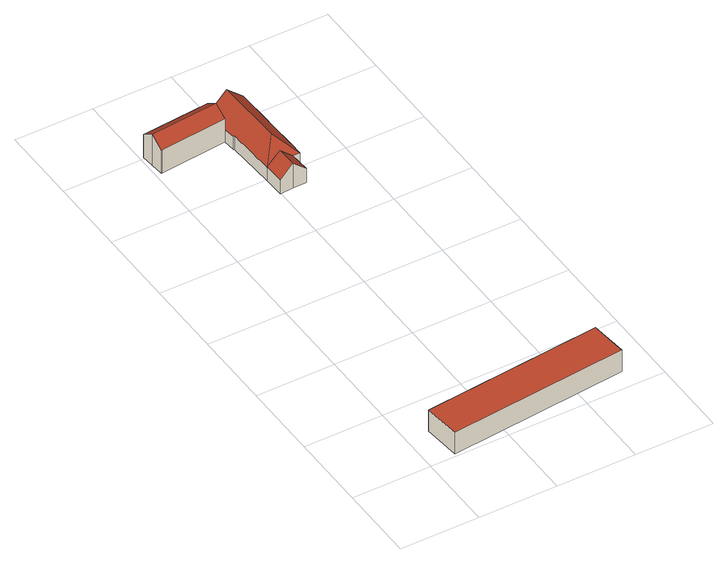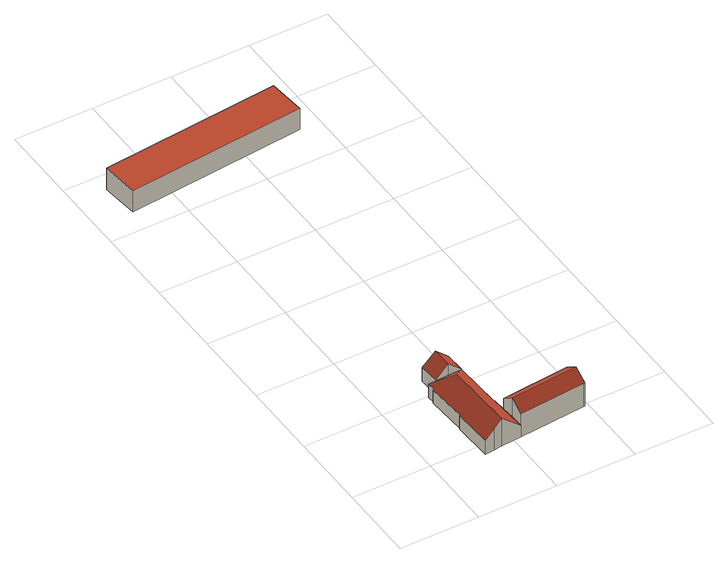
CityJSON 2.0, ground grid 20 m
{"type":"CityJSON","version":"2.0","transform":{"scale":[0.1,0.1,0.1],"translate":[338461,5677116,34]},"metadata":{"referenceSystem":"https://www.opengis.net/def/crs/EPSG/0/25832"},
"CityObjects":{
"building1":{"type":"Building","attributes":{"Gemeindeschluessel":"05162024","function":"31001_2100","roofType":"1000","measuredHeight":6.1},"address":[{"country":"Germany","locality":"Neuss","thoroughfareNumber":"129","thoroughfareName":"Bockholtstraße","postcode":"41460"}],"geometry":[{"type":"Solid","lod":"2","boundaries":[[[[0,1,2,3]],[[4,5,1,0]],[[6,7,5,4]],[[3,2,7,6]],[[4,0,3,6]],[[1,5,7,2]]]],"semantics":{"surfaces":[{"type":"WallSurface"},{"type":"RoofSurface"},{"type":"GroundSurface"}],"values":[[0,0,0,0,1,2]]}}]},
"building2":{"type":"Building","attributes":{"Gemeindeschluessel":"05162024","function":"31001_2100"},"address":[{"country":"Germany","locality":"Neuss","thoroughfareNumber":"129","thoroughfareName":"Bockholtstraße","postcode":"41460"}],"children":["building2-1","building2-2","building2-3"]},
"building2-1":{"type":"BuildingPart","attributes":{"roofType":"5000","measuredHeight":7.88},"parents":["building2"],"geometry":[{"type":"MultiSurface","lod":"2","boundaries":[[[8,9,10,11]],[[12,13,9,8]],[[14,15,13,12]],[[16,17,18,19]],[[20,21,17,16]],[[22,23,21,20]],[[24,25,23,22]],[[26,27,25,24]],[[28,29,27,26]],[[30,31,29,28]],[[32,33,31,30]],[[34,35,33,32]],[[16,19,14,12,8,11,36]],[[11,34,32,36]],[[32,30,28,26,24,22,20,16,36]],[[9,13,15,18,17,21,23,25,27,29,31,33,35,10]],[[19,18,37,38]],[[38,37,15,14]],[[10,35,39]],[[11,10,39,40]],[[40,39,35,41,34]]],"semantics":{"surfaces":[{"type":"WallSurface"},{"type":"RoofSurface"},{"type":"GroundSurface"},{"type":"ClosureSurface"}],"values":[0,0,0,0,0,0,0,0,0,0,0,0,1,1,1,2,3,3,0,3,3]}}]},
"building2-2":{"type":"BuildingPart","attributes":{"roofType":"3100","measuredHeight":8.9},"parents":["building2"],"geometry":[{"type":"MultiSurface","lod":"2","boundaries":[[[42,43,44,45]],[[46,47,43,42]],[[48,49,47,46]],[[50,18,49,48]],[[51,52,15,53]],[[45,44,52,51]],[[50,48,46,42,54]],[[45,51,53,54,42]],[[43,47,49,18,37,15,52,44]],[[54,38,19,18,50]],[[37,18,19,38]],[[53,15,14,38,37,54]],[[37,38,14,15]]],"semantics":{"surfaces":[{"type":"WallSurface"},{"type":"RoofSurface"},{"type":"GroundSurface"},{"type":"ClosureSurface"}],"values":[0,0,0,0,0,0,1,1,2,0,3,0,3]}}]},
"building2-3":{"type":"BuildingPart","attributes":{"roofType":"3100","measuredHeight":6.96},"parents":["building2"],"geometry":[{"type":"MultiSurface","lod":"2","boundaries":[[[55,56,57,58]],[[59,10,56,55]],[[60,61,35,62]],[[58,57,61,60]],[[59,55,58,63]],[[60,62,63,58]],[[56,10,39,35,61,57]],[[63,40,11,59]],[[39,10,11,40]],[[62,35,34,40,39,63]],[[39,40,34,35]]],"semantics":{"surfaces":[{"type":"WallSurface"},{"type":"RoofSurface"},{"type":"GroundSurface"},{"type":"ClosureSurface"}],"values":[0,0,0,0,1,1,2,0,3,0,3]}}]}
},
"vertices":[
[518,48,65],[518,48,4],[509,143,4],[509,143,65],[65,4,65],[65,4,4],[56,99,65],[56,99,4],
[191,1124,38],[191,1124,0],[196,998,0],[196,998,38],[188,1124,36],[188,1124,0],[186,1155,35],[186,1155,0],[232,1224,79],[232,1224,0],[181,1220,0],[181,1220,33],[253,1226,60],[253,1226,0],[277,1228,38],[277,1228,0],[281,1126,37],[281,1126,0],[279,1126,39],[279,1126,0],[284,1022,37],[284,1022,0],[282,1022,39],[282,1022,0],[283,1001,38],[283,1001,0],[264,1001,38],[264,1001,0],[238,1047,79],[183,1187,0],[183,1187,34],[230,999,0],[230,999,38],[264,1001,19],
[11,1172,89],[11,1172,0],[14,1139,0],[14,1139,66],[8,1204,66],[8,1204,0],[11,1204,66],[11,1204,0],[181,1220,66],[16,1139,66],[16,1139,0],[186,1155,66],[183,1187,89],
[198,945,39],[198,945,0],[232,947,0],[232,947,70],[196,998,39],[267,948,39],[267,948,0],[264,1001,39],[230,999,70]
]}
